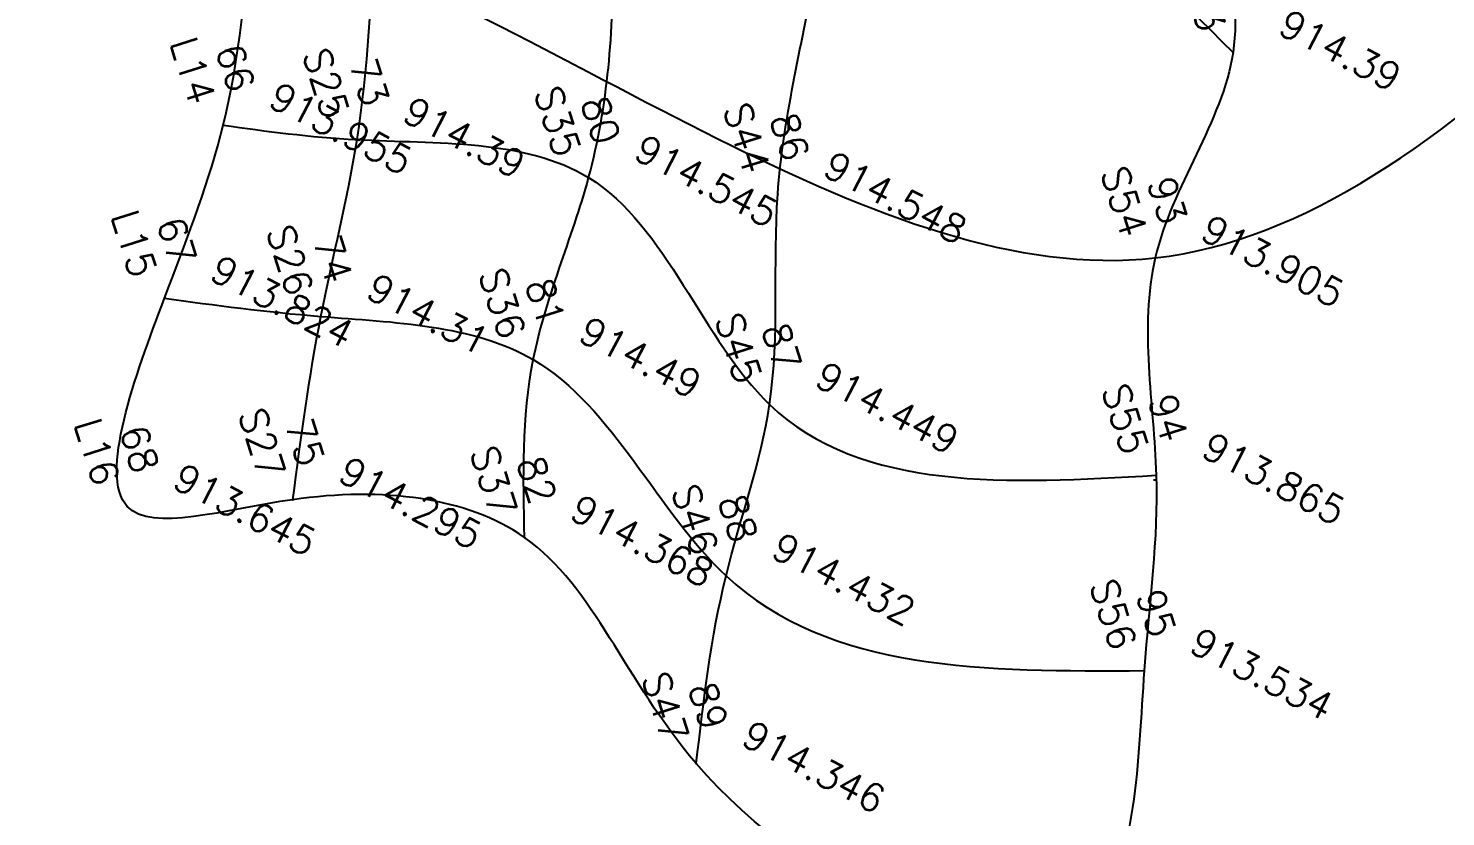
# Model space of a CAD drawing. Header units: millimetres. Extents: x 824502 to 1498685, y 1474633 to 1481826.
# Drawn here: x 1495997.9 to 1496163.9, y 1478380.9 to 1478473.2 of the extents above; entities that cross this region are included whole.
import ezdxf
from ezdxf.enums import TextEntityAlignment as Align

# ---------------------------------------------------------------- set-up
doc = ezdxf.new("R2010")
doc.units = ezdxf.units.MM
for name, color, linetype in [('Points', 7, 'Continuous'), ('Points-ELV', 6, 'Continuous'), ('Points-NUM', 4, 'Continuous'), ('Points-TXT', 3, 'Continuous')]:
    doc.layers.add(name, color=color, linetype=linetype)
doc.styles.add('ROMANS', font='romans.shx')

# ---------------------------------------------------------------- blocks, each defined once
blk = doc.blocks.new('POINTS')
at = {"layer": 'Points'}
blk.add_line((0, 0), (0, 0), dxfattribs=at)
blk.add_point((0, 0), dxfattribs=at)
at = {"layer": 'Points-ELV', "style": 'ROMANS'}
blk.add_attdef('ELEV', text='', height=1, rotation=45, dxfattribs=at).set_placement((0, 0), align=Align.BOTTOM_LEFT)
at = {"layer": 'Points-NUM', "style": 'ROMANS'}
blk.add_attdef('PTNUM', text='', height=1, dxfattribs=at).set_placement((0, 0), align=Align.BOTTOM_RIGHT)
at = {"layer": 'Points-TXT', "style": 'ROMANS'}
blk.add_attdef('DESC', text='', height=1, dxfattribs=at).set_placement((0, 0), align=Align.BOTTOM_RIGHT)

msp = doc.modelspace()

# ---------------------------------------------------------------- linework, layer by layer
for points in [[(1494894.272, 1478472.394, 12010.774), (1494972.724, 1478476.438, 11982.219), (1495072.859, 1478476.426, 11956.996), (1495368.148, 1478491.918, 11913.086), (1495507.247, 1478493.858, 11875.155), (1495683.505, 1478518.948, 11820.59), (1495806.752, 1478478.688, 11807.96), (1496023.66, 1478486.447, 11798.725), (1496129.908, 1478446.309, 11802.91), (1496228.815, 1478520.003, 11813.9), (1496425.884, 1478542.724, 11915.966), (1496587.973, 1478573.166, 11985.357)], [(1496022.068, 1478556.761, 11803.039), (1496025.532, 1478535.412, 11807.353), (1496023.628, 1478521.521, 11807.068), (1496023.66, 1478486.447, 11798.725), (1496020.767, 1478461.853, 11803.556), (1496013.893, 1478441.581, 11801.864), (1496009.538, 1478417.202, 11799.552), (1496028.931, 1478417.988, 11807.947), (1496056.058, 1478413.553, 11808.889), (1496076.165, 1478387.081, 11808.605), (1496122.652, 1478369.578, 11795.122), (1496128.625, 1478397.964, 11798.118), (1496130.029, 1478420.84, 11802.393), (1496129.908, 1478446.309, 11802.91), (1496139.025, 1478470.366, 11809.174), (1496136.203, 1478499.49, 11808.489), (1496141.774, 1478535.226, 11811.627), (1496075.498, 1478550.409, 11815.127), (1496048.423, 1478552.327, 11814.572), (1496022.068, 1478556.761, 11803.039)], [(1496028.931, 1478417.988, 11807.947), (1496032.204, 1478439.451, 11808.14), (1496036.446, 1478460.164, 11809.174), (1496038.533, 1478485.464, 11810.207), (1496041.735, 1478513.488, 11811.757), (1496045.444, 1478532.244, 11812.725), (1496038.768, 1478553.344, 11812.725)], [(1496076.165, 1478387.081, 11808.605), (1496079.651, 1478409.071, 11809.716), (1496084.749, 1478429.134, 11809.936), (1496085.705, 1478453.765, 11811.214), (1496090.017, 1478479.566, 11812.364), (1496093.799, 1478505.159, 11813.319), (1496095.221, 1478527.337, 11814.146), (1496075.498, 1478550.409, 11815.127)], [(1496023.628, 1478521.521, 11807.068), (1496041.735, 1478513.488, 11811.757), (1496067.57, 1478510.866, 11812.712), (1496093.799, 1478505.159, 11813.319), (1496139.025, 1478470.366, 11809.174)], [(1496013.893, 1478441.581, 11801.864), (1496032.204, 1478439.451, 11808.14), (1496057.075, 1478434.397, 11810.465), (1496079.651, 1478409.071, 11809.716), (1496128.625, 1478397.964, 11798.118)]]:
    msp.add_spline(points, degree=3)
for points, knots in [([(1496056.058, 1478413.553, 11808.889), (1496055.897, 1478420.591, 11809.496), (1496055.566, 1478435.124, 11810.749), (1496065.287, 1478456.61, 11811.087), (1496067.202, 1478482.858, 11812.276), (1496064.943, 1478507.244, 11812.363), (1496075.868, 1478535.306, 11813.999), (1496058.896, 1478545.831, 11814.379), (1496048.423, 1478552.327, 11814.572)], [0, 0, 0, 0, 1.6204793, 3.346642, 5.3691378, 7.6329235, 9.1351416, 11.5818042, 11.5818042, 11.5818042, 11.5818042]), ([(1496020.767, 1478461.853, 11803.556), (1496025.822, 1478461.157, 11805.705), (1496039.195, 1478459.314, 11811.393), (1496069.222, 1478461.002, 11811.165), (1496082.803, 1478418.145, 11810.774), (1496112.789, 1478419.856, 11805.511), (1496130.029, 1478420.84, 11802.393)], [0, 0, 0, 0, 1.2962369, 3.4297488, 6.0632472, 9.6751936, 9.6751936, 9.6751936, 9.6751936])]:
    msp.add_open_spline(points, degree=3, knots=knots)
msp.add_open_spline([(1496130.044, 1478420.287, 0.847), (1496129.932, 1478420.281, 0.565), (1496129.82, 1478420.275, 0.282), (1496129.708, 1478420.268)], degree=3)

# ---------------------------------------------------------------- block references
at = {"layer": 'Points', "linetype": 'Continuous'}
ref = msp.add_blockref('POINTS', (1496139.025, 1478470.366, 11809.174), dxfattribs=dict(at, xscale=12.91481050348951, yscale=12.91481050348951, zscale=12.91481050348951, rotation=287.5583941117993))
ref.add_attrib('PTNUM', '92', dxfattribs={"layer": 'Points-NUM', "height": 3.2287, "rotation": 287.55839, "style": 'ROMANS'}).set_placement((1496138.821, 1478473.687, 11809.174), align=Align.BOTTOM_RIGHT)
ref.add_attrib('DESC', 'S53', dxfattribs={"layer": 'Points-TXT', "height": 3.2287, "rotation": 287.55839, "style": 'ROMANS'}).set_placement((1496134.203, 1478472.226, 11809.174), align=Align.BOTTOM_RIGHT)
ref.add_attrib('ELEV', '914.39', dxfattribs={"layer": 'Points-ELV', "height": 3.2287, "rotation": 332.55839, "style": 'ROMANS'}).set_placement((1496143.643, 1478471.827, 11809.174), align=Align.BOTTOM_LEFT)
ref = msp.add_blockref('POINTS', (1496139.025, 1478470.366, 11809.174), dxfattribs=dict(at, xscale=12.91481050348951, yscale=12.91481050348951, zscale=12.91481050348951, rotation=287.5583941117993))
ref.add_attrib('PTNUM', '92', dxfattribs={"layer": 'Points-NUM', "height": 3.2287, "rotation": 287.55839, "style": 'ROMANS'}).set_placement((1496138.821, 1478473.687, 11809.174), align=Align.BOTTOM_RIGHT)
ref.add_attrib('DESC', 'S53', dxfattribs={"layer": 'Points-TXT', "height": 3.2287, "rotation": 287.55839, "style": 'ROMANS'}).set_placement((1496134.203, 1478472.226, 11809.174), align=Align.BOTTOM_RIGHT)
ref.add_attrib('ELEV', '914.39', dxfattribs={"layer": 'Points-ELV', "height": 3.2287, "rotation": 332.55839, "style": 'ROMANS'}).set_placement((1496143.643, 1478471.827, 11809.174), align=Align.BOTTOM_LEFT)
ref = msp.add_blockref('POINTS', (1496020.767, 1478461.853, 11803.556), dxfattribs=dict(at, xscale=12.91481050348951, yscale=12.91481050348951, zscale=12.91481050348951, rotation=287.5583941117993))
ref.add_attrib('PTNUM', '66', dxfattribs={"layer": 'Points-NUM', "height": 3.2287, "rotation": 287.55839, "style": 'ROMANS'}).set_placement((1496020.563, 1478465.175, 11803.556), align=Align.BOTTOM_RIGHT)
ref.add_attrib('DESC', 'L14', dxfattribs={"layer": 'Points-TXT', "height": 3.2287, "rotation": 287.55839, "style": 'ROMANS'}).set_placement((1496015.945, 1478463.714, 11803.556), align=Align.BOTTOM_RIGHT)
ref.add_attrib('ELEV', '913.955', dxfattribs={"layer": 'Points-ELV', "height": 3.2287, "rotation": 332.55839, "style": 'ROMANS'}).set_placement((1496025.385, 1478463.315, 11803.556), align=Align.BOTTOM_LEFT)
ref = msp.add_blockref('POINTS', (1496020.767, 1478461.853, 11803.556), dxfattribs=dict(at, xscale=12.91481050348951, yscale=12.91481050348951, zscale=12.91481050348951, rotation=287.5583941117993))
ref.add_attrib('PTNUM', '66', dxfattribs={"layer": 'Points-NUM', "height": 3.2287, "rotation": 287.55839, "style": 'ROMANS'}).set_placement((1496020.563, 1478465.175, 11803.556), align=Align.BOTTOM_RIGHT)
ref.add_attrib('DESC', 'L14', dxfattribs={"layer": 'Points-TXT', "height": 3.2287, "rotation": 287.55839, "style": 'ROMANS'}).set_placement((1496015.945, 1478463.714, 11803.556), align=Align.BOTTOM_RIGHT)
ref.add_attrib('ELEV', '913.955', dxfattribs={"layer": 'Points-ELV', "height": 3.2287, "rotation": 332.55839, "style": 'ROMANS'}).set_placement((1496025.385, 1478463.315, 11803.556), align=Align.BOTTOM_LEFT)
ref = msp.add_blockref('POINTS', (1496036.446, 1478460.164, 11809.174), dxfattribs=dict(at, xscale=12.91481050348951, yscale=12.91481050348951, zscale=12.91481050348951, rotation=287.5583941117993))
ref.add_attrib('PTNUM', '73', dxfattribs={"layer": 'Points-NUM', "height": 3.2287, "rotation": 287.55839, "style": 'ROMANS'}).set_placement((1496036.242, 1478463.485, 11809.174), align=Align.BOTTOM_RIGHT)
ref.add_attrib('DESC', 'S25', dxfattribs={"layer": 'Points-TXT', "height": 3.2287, "rotation": 287.55839, "style": 'ROMANS'}).set_placement((1496031.624, 1478462.024, 11809.174), align=Align.BOTTOM_RIGHT)
ref.add_attrib('ELEV', '914.39', dxfattribs={"layer": 'Points-ELV', "height": 3.2287, "rotation": 332.55839, "style": 'ROMANS'}).set_placement((1496041.064, 1478461.625, 11809.174), align=Align.BOTTOM_LEFT)
ref = msp.add_blockref('POINTS', (1496036.446, 1478460.164, 11809.174), dxfattribs=dict(at, xscale=12.91481050348951, yscale=12.91481050348951, zscale=12.91481050348951, rotation=287.5583941117993))
ref.add_attrib('PTNUM', '73', dxfattribs={"layer": 'Points-NUM', "height": 3.2287, "rotation": 287.55839, "style": 'ROMANS'}).set_placement((1496036.242, 1478463.485, 11809.174), align=Align.BOTTOM_RIGHT)
ref.add_attrib('DESC', 'S25', dxfattribs={"layer": 'Points-TXT', "height": 3.2287, "rotation": 287.55839, "style": 'ROMANS'}).set_placement((1496031.624, 1478462.024, 11809.174), align=Align.BOTTOM_RIGHT)
ref.add_attrib('ELEV', '914.39', dxfattribs={"layer": 'Points-ELV', "height": 3.2287, "rotation": 332.55839, "style": 'ROMANS'}).set_placement((1496041.064, 1478461.625, 11809.174), align=Align.BOTTOM_LEFT)
ref = msp.add_blockref('POINTS', (1496063.565, 1478455.713, 11811.175), dxfattribs=dict(at, xscale=12.91481050348951, yscale=12.91481050348951, zscale=12.91481050348951, rotation=287.5583941117993))
ref.add_attrib('PTNUM', '80', dxfattribs={"layer": 'Points-NUM', "height": 3.2287, "rotation": 287.55839, "style": 'ROMANS'}).set_placement((1496063.36, 1478459.035, 11811.175), align=Align.BOTTOM_RIGHT)
ref.add_attrib('DESC', 'S35', dxfattribs={"layer": 'Points-TXT', "height": 3.2287, "rotation": 287.55839, "style": 'ROMANS'}).set_placement((1496058.743, 1478457.574, 11811.175), align=Align.BOTTOM_RIGHT)
ref.add_attrib('ELEV', '914.545', dxfattribs={"layer": 'Points-ELV', "height": 3.2287, "rotation": 332.55839, "style": 'ROMANS'}).set_placement((1496068.182, 1478457.174, 11811.175), align=Align.BOTTOM_LEFT)
ref = msp.add_blockref('POINTS', (1496063.565, 1478455.713, 11811.175), dxfattribs=dict(at, xscale=12.91481050348951, yscale=12.91481050348951, zscale=12.91481050348951, rotation=287.5583941117993))
ref.add_attrib('PTNUM', '80', dxfattribs={"layer": 'Points-NUM', "height": 3.2287, "rotation": 287.55839, "style": 'ROMANS'}).set_placement((1496063.36, 1478459.035, 11811.175), align=Align.BOTTOM_RIGHT)
ref.add_attrib('DESC', 'S35', dxfattribs={"layer": 'Points-TXT', "height": 3.2287, "rotation": 287.55839, "style": 'ROMANS'}).set_placement((1496058.743, 1478457.574, 11811.175), align=Align.BOTTOM_RIGHT)
ref.add_attrib('ELEV', '914.545', dxfattribs={"layer": 'Points-ELV', "height": 3.2287, "rotation": 332.55839, "style": 'ROMANS'}).set_placement((1496068.182, 1478457.174, 11811.175), align=Align.BOTTOM_LEFT)
ref = msp.add_blockref('POINTS', (1496085.705, 1478453.765, 11811.214), dxfattribs=dict(at, xscale=12.91481050348951, yscale=12.91481050348951, zscale=12.91481050348951, rotation=287.5583941117993))
ref.add_attrib('PTNUM', '86', dxfattribs={"layer": 'Points-NUM', "height": 3.2287, "rotation": 287.55839, "style": 'ROMANS'}).set_placement((1496085.501, 1478457.087, 11811.214), align=Align.BOTTOM_RIGHT)
ref.add_attrib('DESC', 'S44', dxfattribs={"layer": 'Points-TXT', "height": 3.2287, "rotation": 287.55839, "style": 'ROMANS'}).set_placement((1496080.884, 1478455.626, 11811.214), align=Align.BOTTOM_RIGHT)
ref.add_attrib('ELEV', '914.548', dxfattribs={"layer": 'Points-ELV', "height": 3.2287, "rotation": 332.55839, "style": 'ROMANS'}).set_placement((1496090.323, 1478455.226, 11811.214), align=Align.BOTTOM_LEFT)
ref = msp.add_blockref('POINTS', (1496085.705, 1478453.765, 11811.214), dxfattribs=dict(at, xscale=12.91481050348951, yscale=12.91481050348951, zscale=12.91481050348951, rotation=287.5583941117993))
ref.add_attrib('PTNUM', '86', dxfattribs={"layer": 'Points-NUM', "height": 3.2287, "rotation": 287.55839, "style": 'ROMANS'}).set_placement((1496085.501, 1478457.087, 11811.214), align=Align.BOTTOM_RIGHT)
ref.add_attrib('DESC', 'S44', dxfattribs={"layer": 'Points-TXT', "height": 3.2287, "rotation": 287.55839, "style": 'ROMANS'}).set_placement((1496080.884, 1478455.626, 11811.214), align=Align.BOTTOM_RIGHT)
ref.add_attrib('ELEV', '914.548', dxfattribs={"layer": 'Points-ELV', "height": 3.2287, "rotation": 332.55839, "style": 'ROMANS'}).set_placement((1496090.323, 1478455.226, 11811.214), align=Align.BOTTOM_LEFT)
ref = msp.add_blockref('POINTS', (1496129.908, 1478446.309, 11802.91), dxfattribs=dict(at, xscale=12.91481050348951, yscale=12.91481050348951, zscale=12.91481050348951, rotation=287.5583941117993))
ref.add_attrib('PTNUM', '93', dxfattribs={"layer": 'Points-NUM', "height": 3.2287, "rotation": 287.55839, "style": 'ROMANS'}).set_placement((1496129.704, 1478449.63, 11802.91), align=Align.BOTTOM_RIGHT)
ref.add_attrib('DESC', 'S54', dxfattribs={"layer": 'Points-TXT', "height": 3.2287, "rotation": 287.55839, "style": 'ROMANS'}).set_placement((1496125.086, 1478448.169, 11802.91), align=Align.BOTTOM_RIGHT)
ref.add_attrib('ELEV', '913.905', dxfattribs={"layer": 'Points-ELV', "height": 3.2287, "rotation": 332.55839, "style": 'ROMANS'}).set_placement((1496134.526, 1478447.77, 11802.91), align=Align.BOTTOM_LEFT)
ref = msp.add_blockref('POINTS', (1496129.908, 1478446.309, 11802.91), dxfattribs=dict(at, xscale=12.91481050348951, yscale=12.91481050348951, zscale=12.91481050348951, rotation=287.5583941117993))
ref.add_attrib('PTNUM', '93', dxfattribs={"layer": 'Points-NUM', "height": 3.2287, "rotation": 287.55839, "style": 'ROMANS'}).set_placement((1496129.704, 1478449.63, 11802.91), align=Align.BOTTOM_RIGHT)
ref.add_attrib('DESC', 'S54', dxfattribs={"layer": 'Points-TXT', "height": 3.2287, "rotation": 287.55839, "style": 'ROMANS'}).set_placement((1496125.086, 1478448.169, 11802.91), align=Align.BOTTOM_RIGHT)
ref.add_attrib('ELEV', '913.905', dxfattribs={"layer": 'Points-ELV', "height": 3.2287, "rotation": 332.55839, "style": 'ROMANS'}).set_placement((1496134.526, 1478447.77, 11802.91), align=Align.BOTTOM_LEFT)
ref = msp.add_blockref('POINTS', (1496013.893, 1478441.581, 11801.864), dxfattribs=dict(at, xscale=12.91481050348951, yscale=12.91481050348951, zscale=12.91481050348951, rotation=287.5583941117993))
ref.add_attrib('PTNUM', '67', dxfattribs={"layer": 'Points-NUM', "height": 3.2287, "rotation": 287.55839, "style": 'ROMANS'}).set_placement((1496013.689, 1478444.903, 11801.864), align=Align.BOTTOM_RIGHT)
ref.add_attrib('DESC', 'L15', dxfattribs={"layer": 'Points-TXT', "height": 3.2287, "rotation": 287.55839, "style": 'ROMANS'}).set_placement((1496009.071, 1478443.442, 11801.864), align=Align.BOTTOM_RIGHT)
ref.add_attrib('ELEV', '913.824', dxfattribs={"layer": 'Points-ELV', "height": 3.2287, "rotation": 332.55839, "style": 'ROMANS'}).set_placement((1496018.511, 1478443.042, 11801.864), align=Align.BOTTOM_LEFT)
ref = msp.add_blockref('POINTS', (1496013.893, 1478441.581, 11801.864), dxfattribs=dict(at, xscale=12.91481050348951, yscale=12.91481050348951, zscale=12.91481050348951, rotation=287.5583941117993))
ref.add_attrib('PTNUM', '67', dxfattribs={"layer": 'Points-NUM', "height": 3.2287, "rotation": 287.55839, "style": 'ROMANS'}).set_placement((1496013.689, 1478444.903, 11801.864), align=Align.BOTTOM_RIGHT)
ref.add_attrib('DESC', 'L15', dxfattribs={"layer": 'Points-TXT', "height": 3.2287, "rotation": 287.55839, "style": 'ROMANS'}).set_placement((1496009.071, 1478443.442, 11801.864), align=Align.BOTTOM_RIGHT)
ref.add_attrib('ELEV', '913.824', dxfattribs={"layer": 'Points-ELV', "height": 3.2287, "rotation": 332.55839, "style": 'ROMANS'}).set_placement((1496018.511, 1478443.042, 11801.864), align=Align.BOTTOM_LEFT)
ref = msp.add_blockref('POINTS', (1496032.204, 1478439.451, 11808.14), dxfattribs=dict(at, xscale=12.91481050348951, yscale=12.91481050348951, zscale=12.91481050348951, rotation=287.5583941117993))
ref.add_attrib('PTNUM', '74', dxfattribs={"layer": 'Points-NUM', "height": 3.2287, "rotation": 287.55839, "style": 'ROMANS'}).set_placement((1496032, 1478442.772, 11808.14), align=Align.BOTTOM_RIGHT)
ref.add_attrib('DESC', 'S26', dxfattribs={"layer": 'Points-TXT', "height": 3.2287, "rotation": 287.55839, "style": 'ROMANS'}).set_placement((1496027.382, 1478441.311, 11808.14), align=Align.BOTTOM_RIGHT)
ref.add_attrib('ELEV', '914.31', dxfattribs={"layer": 'Points-ELV', "height": 3.2287, "rotation": 332.55839, "style": 'ROMANS'}).set_placement((1496036.822, 1478440.912, 11808.14), align=Align.BOTTOM_LEFT)
ref = msp.add_blockref('POINTS', (1496032.204, 1478439.451, 11808.14), dxfattribs=dict(at, xscale=12.91481050348951, yscale=12.91481050348951, zscale=12.91481050348951, rotation=287.5583941117993))
ref.add_attrib('PTNUM', '74', dxfattribs={"layer": 'Points-NUM', "height": 3.2287, "rotation": 287.55839, "style": 'ROMANS'}).set_placement((1496032, 1478442.772, 11808.14), align=Align.BOTTOM_RIGHT)
ref.add_attrib('DESC', 'S26', dxfattribs={"layer": 'Points-TXT', "height": 3.2287, "rotation": 287.55839, "style": 'ROMANS'}).set_placement((1496027.382, 1478441.311, 11808.14), align=Align.BOTTOM_RIGHT)
ref.add_attrib('ELEV', '914.31', dxfattribs={"layer": 'Points-ELV', "height": 3.2287, "rotation": 332.55839, "style": 'ROMANS'}).set_placement((1496036.822, 1478440.912, 11808.14), align=Align.BOTTOM_LEFT)
ref = msp.add_blockref('POINTS', (1496057.075, 1478434.397, 11810.465), dxfattribs=dict(at, xscale=12.91481050348951, yscale=12.91481050348951, zscale=12.91481050348951, rotation=287.5583941117993))
ref.add_attrib('PTNUM', '81', dxfattribs={"layer": 'Points-NUM', "height": 3.2287, "rotation": 287.55839, "style": 'ROMANS'}).set_placement((1496056.87, 1478437.719, 11810.465), align=Align.BOTTOM_RIGHT)
ref.add_attrib('DESC', 'S36', dxfattribs={"layer": 'Points-TXT', "height": 3.2287, "rotation": 287.55839, "style": 'ROMANS'}).set_placement((1496052.253, 1478436.258, 11810.465), align=Align.BOTTOM_RIGHT)
ref.add_attrib('ELEV', '914.49', dxfattribs={"layer": 'Points-ELV', "height": 3.2287, "rotation": 332.55839, "style": 'ROMANS'}).set_placement((1496061.692, 1478435.858, 11810.465), align=Align.BOTTOM_LEFT)
ref = msp.add_blockref('POINTS', (1496057.075, 1478434.397, 11810.465), dxfattribs=dict(at, xscale=12.91481050348951, yscale=12.91481050348951, zscale=12.91481050348951, rotation=287.5583941117993))
ref.add_attrib('PTNUM', '81', dxfattribs={"layer": 'Points-NUM', "height": 3.2287, "rotation": 287.55839, "style": 'ROMANS'}).set_placement((1496056.87, 1478437.719, 11810.465), align=Align.BOTTOM_RIGHT)
ref.add_attrib('DESC', 'S36', dxfattribs={"layer": 'Points-TXT', "height": 3.2287, "rotation": 287.55839, "style": 'ROMANS'}).set_placement((1496052.253, 1478436.258, 11810.465), align=Align.BOTTOM_RIGHT)
ref.add_attrib('ELEV', '914.49', dxfattribs={"layer": 'Points-ELV', "height": 3.2287, "rotation": 332.55839, "style": 'ROMANS'}).set_placement((1496061.692, 1478435.858, 11810.465), align=Align.BOTTOM_LEFT)
ref = msp.add_blockref('POINTS', (1496084.749, 1478429.134, 11809.936), dxfattribs=dict(at, xscale=12.91481050348951, yscale=12.91481050348951, zscale=12.91481050348951, rotation=287.5583941117993))
ref.add_attrib('PTNUM', '87', dxfattribs={"layer": 'Points-NUM', "height": 3.2287, "rotation": 287.55839, "style": 'ROMANS'}).set_placement((1496084.544, 1478432.456, 11809.936), align=Align.BOTTOM_RIGHT)
ref.add_attrib('DESC', 'S45', dxfattribs={"layer": 'Points-TXT', "height": 3.2287, "rotation": 287.55839, "style": 'ROMANS'}).set_placement((1496079.927, 1478430.995, 11809.936), align=Align.BOTTOM_RIGHT)
ref.add_attrib('ELEV', '914.449', dxfattribs={"layer": 'Points-ELV', "height": 3.2287, "rotation": 332.55839, "style": 'ROMANS'}).set_placement((1496089.366, 1478430.595, 11809.936), align=Align.BOTTOM_LEFT)
ref = msp.add_blockref('POINTS', (1496084.749, 1478429.134, 11809.936), dxfattribs=dict(at, xscale=12.91481050348951, yscale=12.91481050348951, zscale=12.91481050348951, rotation=287.5583941117993))
ref.add_attrib('PTNUM', '87', dxfattribs={"layer": 'Points-NUM', "height": 3.2287, "rotation": 287.55839, "style": 'ROMANS'}).set_placement((1496084.544, 1478432.456, 11809.936), align=Align.BOTTOM_RIGHT)
ref.add_attrib('DESC', 'S45', dxfattribs={"layer": 'Points-TXT', "height": 3.2287, "rotation": 287.55839, "style": 'ROMANS'}).set_placement((1496079.927, 1478430.995, 11809.936), align=Align.BOTTOM_RIGHT)
ref.add_attrib('ELEV', '914.449', dxfattribs={"layer": 'Points-ELV', "height": 3.2287, "rotation": 332.55839, "style": 'ROMANS'}).set_placement((1496089.366, 1478430.595, 11809.936), align=Align.BOTTOM_LEFT)
ref = msp.add_blockref('POINTS', (1496130.029, 1478420.84, 11802.393), dxfattribs=dict(at, xscale=12.91481050348951, yscale=12.91481050348951, zscale=12.91481050348951, rotation=287.5583941117993))
ref.add_attrib('PTNUM', '94', dxfattribs={"layer": 'Points-NUM', "height": 3.2287, "rotation": 287.55839, "style": 'ROMANS'}).set_placement((1496129.825, 1478424.162, 11802.393), align=Align.BOTTOM_RIGHT)
ref.add_attrib('DESC', 'S55', dxfattribs={"layer": 'Points-TXT', "height": 3.2287, "rotation": 287.55839, "style": 'ROMANS'}).set_placement((1496125.207, 1478422.701, 11802.393), align=Align.BOTTOM_RIGHT)
ref.add_attrib('ELEV', '913.865', dxfattribs={"layer": 'Points-ELV', "height": 3.2287, "rotation": 332.55839, "style": 'ROMANS'}).set_placement((1496134.647, 1478422.301, 11802.393), align=Align.BOTTOM_LEFT)
ref = msp.add_blockref('POINTS', (1496130.029, 1478420.84, 11802.393), dxfattribs=dict(at, xscale=12.91481050348951, yscale=12.91481050348951, zscale=12.91481050348951, rotation=287.5583941117993))
ref.add_attrib('PTNUM', '94', dxfattribs={"layer": 'Points-NUM', "height": 3.2287, "rotation": 287.55839, "style": 'ROMANS'}).set_placement((1496129.825, 1478424.162, 11802.393), align=Align.BOTTOM_RIGHT)
ref.add_attrib('DESC', 'S55', dxfattribs={"layer": 'Points-TXT', "height": 3.2287, "rotation": 287.55839, "style": 'ROMANS'}).set_placement((1496125.207, 1478422.701, 11802.393), align=Align.BOTTOM_RIGHT)
ref.add_attrib('ELEV', '913.865', dxfattribs={"layer": 'Points-ELV', "height": 3.2287, "rotation": 332.55839, "style": 'ROMANS'}).set_placement((1496134.647, 1478422.301, 11802.393), align=Align.BOTTOM_LEFT)
ref = msp.add_blockref('POINTS', (1496028.931, 1478417.988, 11807.947), dxfattribs=dict(at, xscale=12.91481050348951, yscale=12.91481050348951, zscale=12.91481050348951, rotation=287.5583941117993))
ref.add_attrib('PTNUM', '75', dxfattribs={"layer": 'Points-NUM', "height": 3.2287, "rotation": 287.55839, "style": 'ROMANS'}).set_placement((1496028.726, 1478421.309, 11807.947), align=Align.BOTTOM_RIGHT)
ref.add_attrib('DESC', 'S27', dxfattribs={"layer": 'Points-TXT', "height": 3.2287, "rotation": 287.55839, "style": 'ROMANS'}).set_placement((1496024.109, 1478419.848, 11807.947), align=Align.BOTTOM_RIGHT)
ref.add_attrib('ELEV', '914.295', dxfattribs={"layer": 'Points-ELV', "height": 3.2287, "rotation": 332.55839, "style": 'ROMANS'}).set_placement((1496033.548, 1478419.449, 11807.947), align=Align.BOTTOM_LEFT)
ref = msp.add_blockref('POINTS', (1496028.931, 1478417.988, 11807.947), dxfattribs=dict(at, xscale=12.91481050348951, yscale=12.91481050348951, zscale=12.91481050348951, rotation=287.5583941117993))
ref.add_attrib('PTNUM', '75', dxfattribs={"layer": 'Points-NUM', "height": 3.2287, "rotation": 287.55839, "style": 'ROMANS'}).set_placement((1496028.726, 1478421.309, 11807.947), align=Align.BOTTOM_RIGHT)
ref.add_attrib('DESC', 'S27', dxfattribs={"layer": 'Points-TXT', "height": 3.2287, "rotation": 287.55839, "style": 'ROMANS'}).set_placement((1496024.109, 1478419.848, 11807.947), align=Align.BOTTOM_RIGHT)
ref.add_attrib('ELEV', '914.295', dxfattribs={"layer": 'Points-ELV', "height": 3.2287, "rotation": 332.55839, "style": 'ROMANS'}).set_placement((1496033.548, 1478419.449, 11807.947), align=Align.BOTTOM_LEFT)
ref = msp.add_blockref('POINTS', (1496009.538, 1478417.202, 11799.552), dxfattribs=dict(at, xscale=12.91481050348951, yscale=12.91481050348951, zscale=12.91481050348951, rotation=287.5583941117993))
ref.add_attrib('PTNUM', '68', dxfattribs={"layer": 'Points-NUM', "height": 3.2287, "rotation": 287.55839, "style": 'ROMANS'}).set_placement((1496009.333, 1478420.524, 11799.552), align=Align.BOTTOM_RIGHT)
ref.add_attrib('DESC', 'L16', dxfattribs={"layer": 'Points-TXT', "height": 3.2287, "rotation": 287.55839, "style": 'ROMANS'}).set_placement((1496004.716, 1478419.063, 11799.552), align=Align.BOTTOM_RIGHT)
ref.add_attrib('ELEV', '913.645', dxfattribs={"layer": 'Points-ELV', "height": 3.2287, "rotation": 332.55839, "style": 'ROMANS'}).set_placement((1496014.155, 1478418.663, 11799.552), align=Align.BOTTOM_LEFT)
ref = msp.add_blockref('POINTS', (1496009.538, 1478417.202, 11799.552), dxfattribs=dict(at, xscale=12.91481050348951, yscale=12.91481050348951, zscale=12.91481050348951, rotation=287.5583941117993))
ref.add_attrib('PTNUM', '68', dxfattribs={"layer": 'Points-NUM', "height": 3.2287, "rotation": 287.55839, "style": 'ROMANS'}).set_placement((1496009.333, 1478420.524, 11799.552), align=Align.BOTTOM_RIGHT)
ref.add_attrib('DESC', 'L16', dxfattribs={"layer": 'Points-TXT', "height": 3.2287, "rotation": 287.55839, "style": 'ROMANS'}).set_placement((1496004.716, 1478419.063, 11799.552), align=Align.BOTTOM_RIGHT)
ref.add_attrib('ELEV', '913.645', dxfattribs={"layer": 'Points-ELV', "height": 3.2287, "rotation": 332.55839, "style": 'ROMANS'}).set_placement((1496014.155, 1478418.663, 11799.552), align=Align.BOTTOM_LEFT)
ref = msp.add_blockref('POINTS', (1496056.058, 1478413.553, 11808.889), dxfattribs=dict(at, xscale=12.91481050348951, yscale=12.91481050348951, zscale=12.91481050348951, rotation=287.5583941117993))
ref.add_attrib('PTNUM', '82', dxfattribs={"layer": 'Points-NUM', "height": 3.2287, "rotation": 287.55839, "style": 'ROMANS'}).set_placement((1496055.853, 1478416.875, 11808.889), align=Align.BOTTOM_RIGHT)
ref.add_attrib('DESC', 'S37', dxfattribs={"layer": 'Points-TXT', "height": 3.2287, "rotation": 287.55839, "style": 'ROMANS'}).set_placement((1496051.236, 1478415.414, 11808.889), align=Align.BOTTOM_RIGHT)
ref.add_attrib('ELEV', '914.368', dxfattribs={"layer": 'Points-ELV', "height": 3.2287, "rotation": 332.55839, "style": 'ROMANS'}).set_placement((1496060.675, 1478415.015, 11808.889), align=Align.BOTTOM_LEFT)
ref = msp.add_blockref('POINTS', (1496056.058, 1478413.553, 11808.889), dxfattribs=dict(at, xscale=12.91481050348951, yscale=12.91481050348951, zscale=12.91481050348951, rotation=287.5583941117993))
ref.add_attrib('PTNUM', '82', dxfattribs={"layer": 'Points-NUM', "height": 3.2287, "rotation": 287.55839, "style": 'ROMANS'}).set_placement((1496055.853, 1478416.875, 11808.889), align=Align.BOTTOM_RIGHT)
ref.add_attrib('DESC', 'S37', dxfattribs={"layer": 'Points-TXT', "height": 3.2287, "rotation": 287.55839, "style": 'ROMANS'}).set_placement((1496051.236, 1478415.414, 11808.889), align=Align.BOTTOM_RIGHT)
ref.add_attrib('ELEV', '914.368', dxfattribs={"layer": 'Points-ELV', "height": 3.2287, "rotation": 332.55839, "style": 'ROMANS'}).set_placement((1496060.675, 1478415.015, 11808.889), align=Align.BOTTOM_LEFT)
ref = msp.add_blockref('POINTS', (1496079.651, 1478409.071, 11809.716), dxfattribs=dict(at, xscale=12.91481050348951, yscale=12.91481050348951, zscale=12.91481050348951, rotation=287.5583941117993))
ref.add_attrib('PTNUM', '88', dxfattribs={"layer": 'Points-NUM', "height": 3.2287, "rotation": 287.55839, "style": 'ROMANS'}).set_placement((1496079.446, 1478412.393, 11809.716), align=Align.BOTTOM_RIGHT)
ref.add_attrib('DESC', 'S46', dxfattribs={"layer": 'Points-TXT', "height": 3.2287, "rotation": 287.55839, "style": 'ROMANS'}).set_placement((1496074.829, 1478410.932, 11809.716), align=Align.BOTTOM_RIGHT)
ref.add_attrib('ELEV', '914.432', dxfattribs={"layer": 'Points-ELV', "height": 3.2287, "rotation": 332.55839, "style": 'ROMANS'}).set_placement((1496084.268, 1478410.532, 11809.716), align=Align.BOTTOM_LEFT)
ref = msp.add_blockref('POINTS', (1496079.651, 1478409.071, 11809.716), dxfattribs=dict(at, xscale=12.91481050348951, yscale=12.91481050348951, zscale=12.91481050348951, rotation=287.5583941117993))
ref.add_attrib('PTNUM', '88', dxfattribs={"layer": 'Points-NUM', "height": 3.2287, "rotation": 287.55839, "style": 'ROMANS'}).set_placement((1496079.446, 1478412.393, 11809.716), align=Align.BOTTOM_RIGHT)
ref.add_attrib('DESC', 'S46', dxfattribs={"layer": 'Points-TXT', "height": 3.2287, "rotation": 287.55839, "style": 'ROMANS'}).set_placement((1496074.829, 1478410.932, 11809.716), align=Align.BOTTOM_RIGHT)
ref.add_attrib('ELEV', '914.432', dxfattribs={"layer": 'Points-ELV', "height": 3.2287, "rotation": 332.55839, "style": 'ROMANS'}).set_placement((1496084.268, 1478410.532, 11809.716), align=Align.BOTTOM_LEFT)
ref = msp.add_blockref('POINTS', (1496128.625, 1478397.964, 11798.118), dxfattribs=dict(at, xscale=12.91481050348951, yscale=12.91481050348951, zscale=12.91481050348951, rotation=287.5583941117993))
ref.add_attrib('PTNUM', '95', dxfattribs={"layer": 'Points-NUM', "height": 3.2287, "rotation": 287.55839, "style": 'ROMANS'}).set_placement((1496128.421, 1478401.285, 11798.118), align=Align.BOTTOM_RIGHT)
ref.add_attrib('DESC', 'S56', dxfattribs={"layer": 'Points-TXT', "height": 3.2287, "rotation": 287.55839, "style": 'ROMANS'}).set_placement((1496123.803, 1478399.824, 11798.118), align=Align.BOTTOM_RIGHT)
ref.add_attrib('ELEV', '913.534', dxfattribs={"layer": 'Points-ELV', "height": 3.2287, "rotation": 332.55839, "style": 'ROMANS'}).set_placement((1496133.243, 1478399.425, 11798.118), align=Align.BOTTOM_LEFT)
ref = msp.add_blockref('POINTS', (1496128.625, 1478397.964, 11798.118), dxfattribs=dict(at, xscale=12.91481050348951, yscale=12.91481050348951, zscale=12.91481050348951, rotation=287.5583941117993))
ref.add_attrib('PTNUM', '95', dxfattribs={"layer": 'Points-NUM', "height": 3.2287, "rotation": 287.55839, "style": 'ROMANS'}).set_placement((1496128.421, 1478401.285, 11798.118), align=Align.BOTTOM_RIGHT)
ref.add_attrib('DESC', 'S56', dxfattribs={"layer": 'Points-TXT', "height": 3.2287, "rotation": 287.55839, "style": 'ROMANS'}).set_placement((1496123.803, 1478399.824, 11798.118), align=Align.BOTTOM_RIGHT)
ref.add_attrib('ELEV', '913.534', dxfattribs={"layer": 'Points-ELV', "height": 3.2287, "rotation": 332.55839, "style": 'ROMANS'}).set_placement((1496133.243, 1478399.425, 11798.118), align=Align.BOTTOM_LEFT)
ref = msp.add_blockref('POINTS', (1496076.165, 1478387.081, 11808.605), dxfattribs=dict(at, xscale=12.91481050348951, yscale=12.91481050348951, zscale=12.91481050348951, rotation=287.5583941117993))
ref.add_attrib('PTNUM', '89', dxfattribs={"layer": 'Points-NUM', "height": 3.2287, "rotation": 287.55839, "style": 'ROMANS'}).set_placement((1496075.96, 1478390.402, 11808.605), align=Align.BOTTOM_RIGHT)
ref.add_attrib('DESC', 'S47', dxfattribs={"layer": 'Points-TXT', "height": 3.2287, "rotation": 287.55839, "style": 'ROMANS'}).set_placement((1496071.343, 1478388.941, 11808.605), align=Align.BOTTOM_RIGHT)
ref.add_attrib('ELEV', '914.346', dxfattribs={"layer": 'Points-ELV', "height": 3.2287, "rotation": 332.55839, "style": 'ROMANS'}).set_placement((1496080.782, 1478388.542, 11808.605), align=Align.BOTTOM_LEFT)
ref = msp.add_blockref('POINTS', (1496076.165, 1478387.081, 11808.605), dxfattribs=dict(at, xscale=12.91481050348951, yscale=12.91481050348951, zscale=12.91481050348951, rotation=287.5583941117993))
ref.add_attrib('PTNUM', '89', dxfattribs={"layer": 'Points-NUM', "height": 3.2287, "rotation": 287.55839, "style": 'ROMANS'}).set_placement((1496075.96, 1478390.402, 11808.605), align=Align.BOTTOM_RIGHT)
ref.add_attrib('DESC', 'S47', dxfattribs={"layer": 'Points-TXT', "height": 3.2287, "rotation": 287.55839, "style": 'ROMANS'}).set_placement((1496071.343, 1478388.941, 11808.605), align=Align.BOTTOM_RIGHT)
ref.add_attrib('ELEV', '914.346', dxfattribs={"layer": 'Points-ELV', "height": 3.2287, "rotation": 332.55839, "style": 'ROMANS'}).set_placement((1496080.782, 1478388.542, 11808.605), align=Align.BOTTOM_LEFT)

doc.saveas('drawing.dxf')
